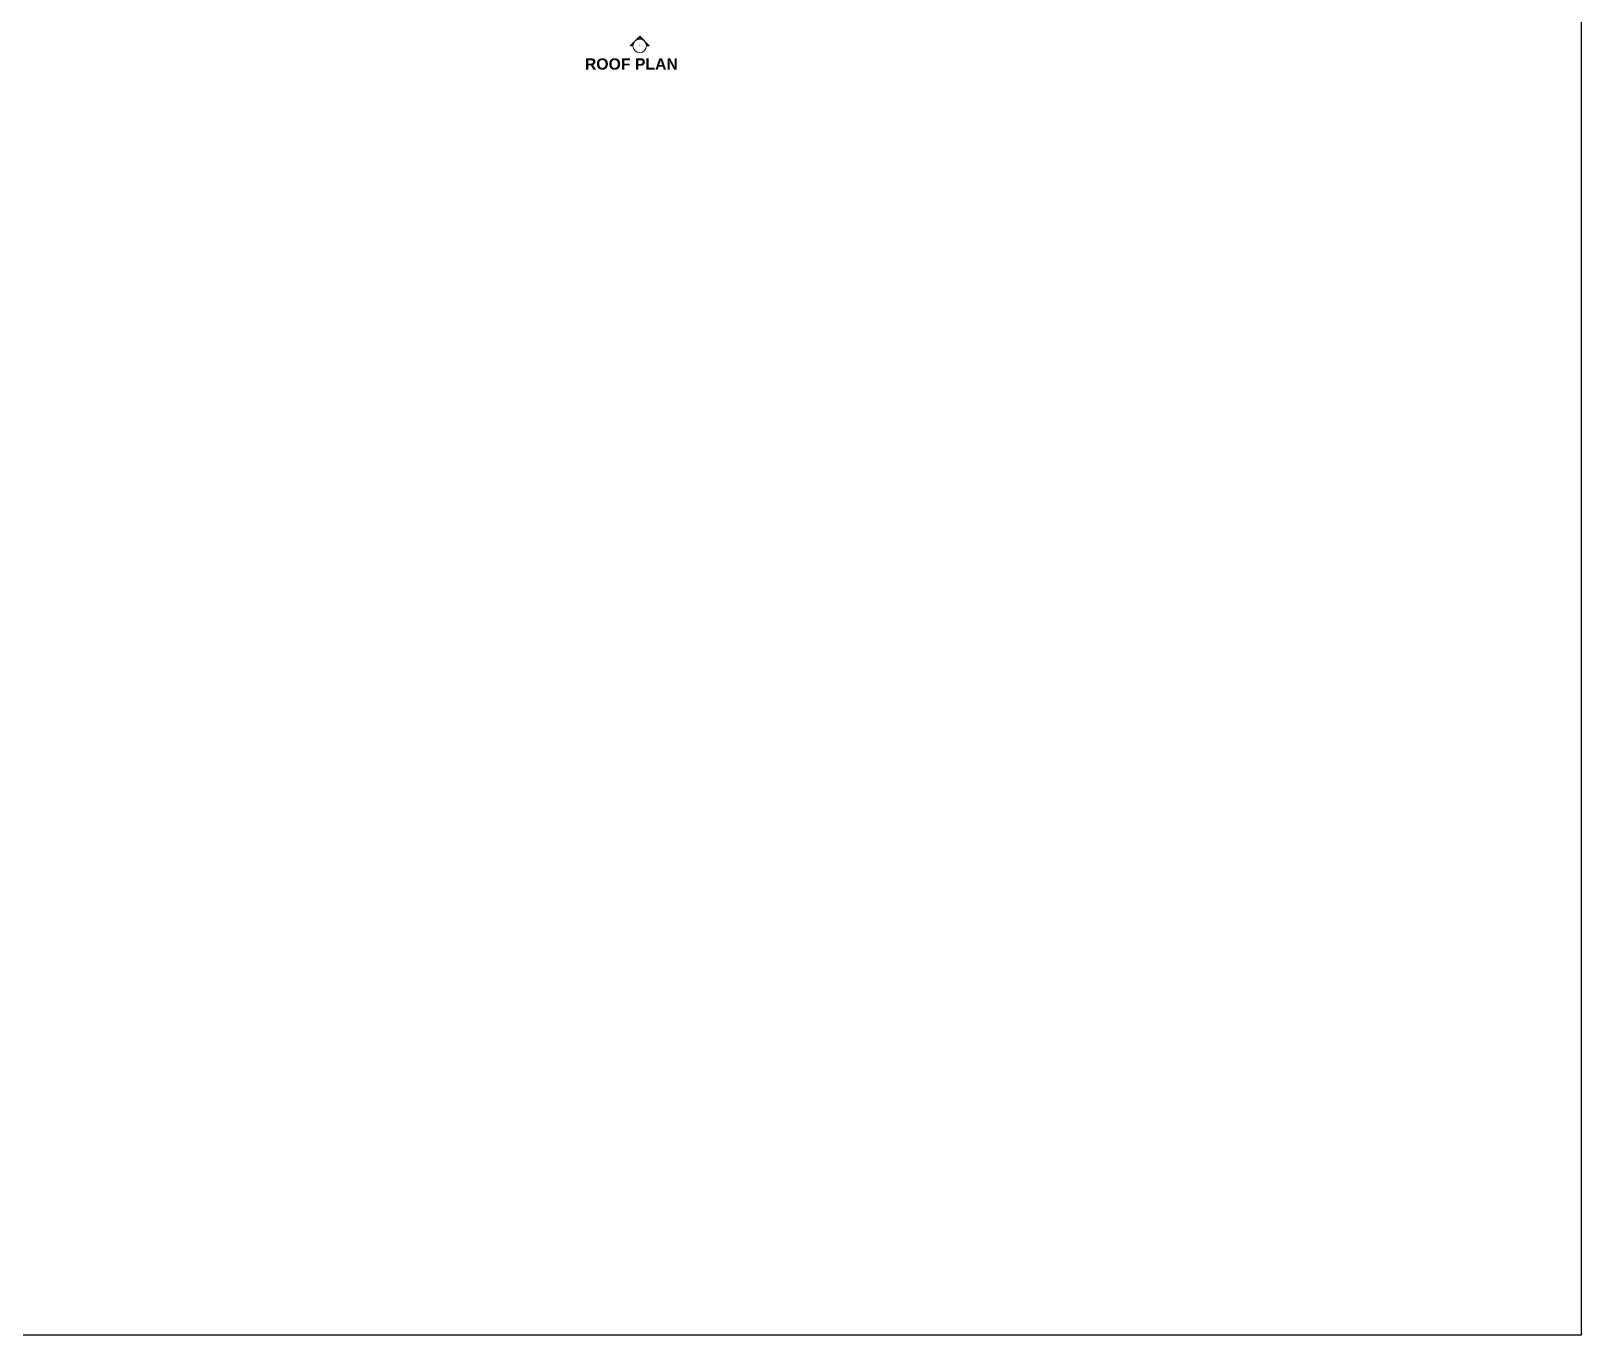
# Model space of a CAD drawing. Header units: millimetres. Extents: x 2659630 to 6742168, y -2425387 to -732288.
# Drawn here: x 3078378 to 3146949, y -1147870 to -1090180 of the extents above; entities that cross this region are included whole.
import ezdxf

# ---------------------------------------------------------------- set-up
doc = ezdxf.new("R2010")
doc.units = ezdxf.units.MM
doc.layers.add('A-AREA-IDEN', color=2, linetype='Continuous', lineweight=9)
doc.layers.add('G-ANNO-SYMB', color=111, linetype='Continuous', lineweight=9)
doc.layers.add('S-COLUMN NO', color=2, linetype='Continuous')
doc.styles.add('Arial_1', font='arial.ttf', dxfattribs={"height": 98.353293})
doc.styles.add('Arial_B', font='arialbd.ttf', dxfattribs={"height": 125.853552})

# ---------------------------------------------------------------- blocks, each defined once
blk = doc.blocks.new('Section - M_Section Head - Filled-1049-GROUND FLOOR PLAN-01')
at = {"layer": 'G-ANNO-SYMB'}
h = blk.add_hatch(color=256, dxfattribs=at)
edge = h.paths.add_edge_path(flags=0)
edge.add_line((-14.5, 0), (-10.2, 4.2))
edge.add_arc((-6, 0), 6, 135, 180)
edge.add_line((-12, 0), (-14.5, 0))
h = blk.add_hatch(color=256, dxfattribs=at)
edge = h.paths.add_edge_path(flags=0)
edge.add_line((-6, 8.5), (-6, 6))
edge.add_arc((-6, 0), 6, 90, 135)
edge.add_line((-10.2, 4.2), (-6, 8.5))
h = blk.add_hatch(color=256, dxfattribs=at)
edge = h.paths.add_edge_path(flags=0)
edge.add_line((-6, 8.5), (-1.8, 4.2))
edge.add_arc((-6, 0), 6, 45, 90)
edge.add_line((-6, 6), (-6, 8.5))
h = blk.add_hatch(color=256, dxfattribs=at)
edge = h.paths.add_edge_path(flags=0)
edge.add_line((2.5, 0), (0, 0))
edge.add_arc((-6, 0), 6, 360, 405)
edge.add_line((-1.8, 4.2), (2.5, 0))
for p, q in [((-6, 8.5), (-14.5, 0)), ((-10.2, 4.2), (-14.5, 0)), ((-12, 0), (-14.5, 0)), ((-14.5, 0), (-12, 0)), ((-6, 8.5), (-10.2, 4.2)), ((-6, 8.5), (2.5, 0)), ((-6, 6), (-6, 8.5)), ((-6, 8.5), (-6, 6)), ((-1.8, 4.2), (-6, 8.5)), ((2.5, 0), (-1.8, 4.2)), ((0, 0), (2.5, 0)), ((0, 0), (2.5, 0))]:
    blk.add_line(p, q, dxfattribs=at)
for start, end in [(360, 180), (135, 180), (180, 360), (90, 135), (45, 90), (360, 45)]:
    blk.add_arc((-6, 0), 6, start, end, dxfattribs=at)

msp = doc.modelspace()

# ---------------------------------------------------------------- linework, layer by layer
at = {"layer": 'S-COLUMN NO', "ltscale": 2500}
msp.add_lwpolyline([(2924994.645, -1040135.232), (3146948.704, -1040135.232), (3146948.704, -1147869.58), (2924994.645, -1147869.58)], close=True, dxfattribs=at)

# ---------------------------------------------------------------- block references
at = {"layer": 'G-ANNO-SYMB', "xscale": 49.99999999999998, "yscale": 49.99999999999998, "zscale": 49.99999999999998}
msp.add_blockref('Section - M_Section Head - Filled-1049-GROUND FLOOR PLAN-01', (3105607.054, -1090836.992), dxfattribs=at)

# ---------------------------------------------------------------- texts
at = {"layer": 'A-AREA-IDEN', "insert": (3104937.581, -1091389.636), "char_height": 500, "width": 7947.16905, "attachment_point": 2, "line_spacing_factor": 0.938532, "style": 'Arial_B'}
msp.add_mtext('ROOF PLAN', dxfattribs=at)
at = {"layer": 'G-ANNO-SYMB', "insert": (3105301.224, -1090840.662), "char_height": 98.353, "width": 91.19402, "attachment_point": 8, "line_spacing_factor": 0.938532, "style": 'Arial_1'}
msp.add_mtext('1', dxfattribs=at)

doc.saveas('drawing.dxf')
